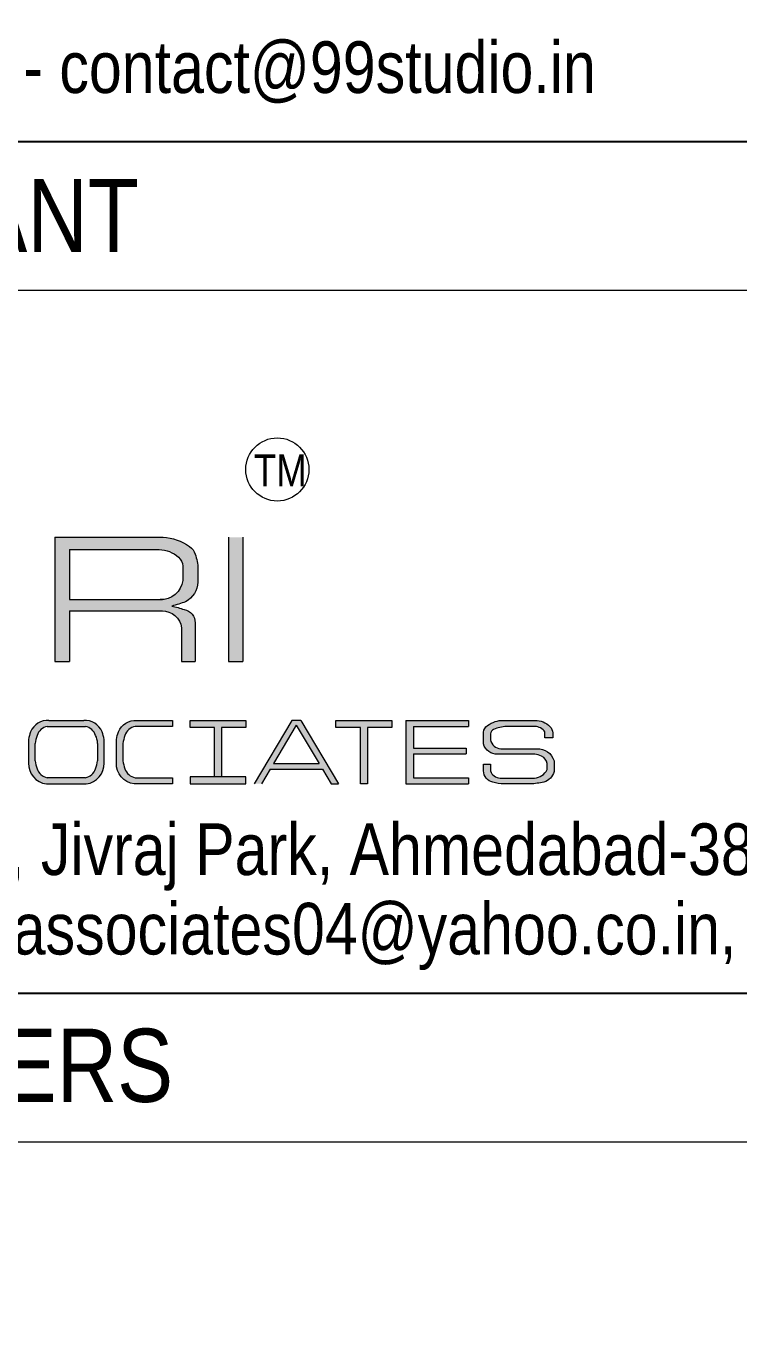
# Model space of a CAD drawing. Header units: millimetres. Extents: x 1112055 to 3390982, y -148532 to 766891.
# Drawn here: x 3046425 to 3050974, y -41687 to -33378 of the extents above; entities that cross this region are included whole.
import ezdxf

# ---------------------------------------------------------------- set-up
doc = ezdxf.new("R2010")
doc.units = ezdxf.units.MM
doc.layers.add('B TITLE BLOCK', color=250, linetype='Continuous', lineweight=0)
doc.layers.add('P_TITLE BLOCK TEXT', color=7, linetype='Continuous', lineweight=9)
doc.layers.add('FORMAT TEXT', color=7, linetype='Continuous')
doc.styles.add('SWINC', font='swissc.ttf')

msp = doc.modelspace()

# ---------------------------------------------------------------- hatches: boundary and pattern name
at = {"layer": 'P_TITLE BLOCK TEXT', "lineweight": 0}
h = msp.add_hatch(color=7, dxfattribs=at)
h.paths.add_polyline_path([(3047468.692326752, -36696.88970966988, -0.1662994059925575), (3047503.979471325, -36745.964072663, -0.0791995366985774), (3047522.074916243, -36839.27700912837), (3047522.074916243, -36924.11396372529, -0.2597704900776225), (3047443.369853972, -37049.10577141088, -0.0146451845304826), (3047355.234151185, -37076.9694123862, -0.0494066516944872), (3047433.830646669, -37099.17102623208, -0.351322737650402), (3047504.542845, -37182.939953657), (3047504.542845, -37430.76526425641), (3047417.751023152, -37430.76526425641), (3047417.751023152, -37215.66608480237, 0.3675094121381071), (3047295.939239869, -37107.3384669982), (3046702.392634102, -37107.3384669982), (3046702.392634102, -37430.76526425641), (3046609.562150728, -37430.76526425641), (3046609.562150728, -36638.2075526796), (3047299.181405221, -36638.2075526796, -0.1432384059828174)])
h.paths.add_polyline_path([(3047274.246251847, -36716.28478557979, -0.1815059090176984), (3047398.103366413, -36764.86815275242, -0.2046130928259839), (3047424.690495719, -36822.19895877039), (3047424.690495719, -36912.70980742948, -0.3961353841263715), (3047280.279044898, -37034.98407943723), (3046702.392634102, -37034.98407943723), (3046702.392634102, -36716.28478557979)], flags=16)
for color, points in [(7, [(3047808.908404621, -36638.2075526796), (3047716.077921248, -36638.2075526796), (3047716.077921248, -37430.76526425641), (3047808.908404621, -37430.76526425641)]), (256, [(3047001.587241145, -38077.500466018), (3047001.587241145, -37927.44117168816, -0.065444553260905), (3047014.744199459, -37878.8122140997, -0.3186236598127411), (3047131.849796981, -37805.56325812814), (3047360.207422178, -37805.56325812814), (3047360.207422178, -37844.46288100061), (3047121.101683662, -37844.46288100061, 0.2644804300768096), (3047055.600691772, -37901.57563146624, 0.0506837276388673), (3047043.494026345, -37952.07403060982), (3047043.494026345, -38063.65766926845, 0.0506837276411283), (3047055.600691772, -38114.15606841179, 0.2644804300830637), (3047121.101683662, -38171.26881887742), (3047360.207422178, -38171.26881887742), (3047360.207422178, -38210.16844174943), (3047115.074953887, -38210.16844174943, -0.3947190252426027)]), (256, [(3048758.39449126, -37805.56325812814), (3048402.229092646, -37805.56325814653), (3048402.229092646, -37850.10792318919), (3048558.039459432, -37850.10792318919), (3048558.039459432, -38210.16844174943), (3048602.584124475, -38210.16844174943), (3048602.584124475, -37850.10792318919), (3048758.39449126, -37850.10792318919)]), (256, [(3049248.838804013, -37805.56325812814), (3048848.996842584, -37805.56325812814), (3048848.996842584, -38210.16844174943), (3049248.838804013, -38210.16844174943), (3049248.838804013, -38171.3121983189), (3048896.387328129, -38171.3121983189), (3048896.387328129, -38018.45285294695), (3049234.021132198, -38018.45285294695), (3049234.021132198, -37982.2084312346), (3048896.387328129, -37982.2084312346), (3048896.387328129, -37843.97271269014), (3049248.838804013, -37843.97271269014)])]:
    msp.add_hatch(color=color, dxfattribs=at).paths.add_polyline_path(points)
h = msp.add_hatch(color=256, dxfattribs=at)
h.paths.add_polyline_path([(3046792.669697324, -37805.56325812814), (3046571.337784751, -37805.56325812814, 0.3186216901171488), (3046454.232515764, -37878.8114259448, 0.0654456625201036), (3046441.075228916, -37927.44117168816), (3046441.075228916, -38077.500466018, 0.3947190252434177), (3046554.562941658, -38210.16844174943), (3046809.444540399, -38210.16844174943, 0.394719025241403), (3046922.932253161, -38077.500466018), (3046922.932253161, -37927.44117168816, 0.0654456625725081), (3046909.774966294, -37878.81142592641, 0.3186216900435543)])
h.paths.add_polyline_path([(3046881.02546796, -37952.07403060982, 0.1047262594535254), (3046868.918802514, -37901.57563146624), (3046868.918986503, -37901.57615728317), (3046868.918660686, -37901.5752261053, 0.2644791230732378), (3046803.417810624, -37844.46288100061), (3046560.589671434, -37844.46288100061, 0.2644804300744661), (3046495.088679561, -37901.57563146624, 0.0506837276411892), (3046482.982014115, -37952.07403060982), (3046482.982014115, -38063.65766926845, 0.0506837276411892), (3046495.088679561, -38114.15606841179, 0.2644804300744662), (3046560.589671434, -38171.26881887742), (3046803.417810624, -38171.26881887742, 0.2644804300768095), (3046868.918802514, -38114.15606841179, 0.0473854188635733), (3046881.02546796, -38063.65766926845)], flags=16)
h = msp.add_hatch(color=256, dxfattribs=at)
h.paths.add_polyline_path([(3047827.481132552, -38165.62377670735), (3047471.315733938, -38165.62377670735), (3047471.315733938, -38210.16844174943), (3047827.481132552, -38210.16844174943)])
h.paths.add_polyline_path([(3047627.126100724, -38165.62377670735), (3047671.670765767, -38165.62377670735), (3047671.670765767, -37850.10792318919), (3047827.481132552, -37850.10792318919), (3047827.481132552, -37805.56325812814), (3047471.315733938, -37805.56325814653), (3047471.315733938, -37850.10792318919), (3047627.126100724, -37850.10792318919)])
h = msp.add_hatch(color=7, dxfattribs=at)
h.paths.add_polyline_path([(3048178.093988544, -37805.56325812814), (3048120.071442311, -37805.56325812814), (3047879.41815547, -38210.16844174943), (3047926.694510742, -38210.16844174943), (3047982.56669066, -38116.23175002147), (3048315.598740197, -38116.23175002147), (3048371.470920116, -38210.16844174943), (3048418.747275387, -38210.16844174943)])
h.paths.add_polyline_path([(3048149.082715438, -37836.27194704594), (3048294.16179246, -38080.19027190669), (3048004.003638398, -38080.19027190669)], flags=16)
h = msp.add_hatch(color=7, dxfattribs=at)
edge = h.paths.add_edge_path()
edge.add_line((3049735.549613261, -37917.73102508196), (3049735.549613261, -37879.62619068382))
edge.add_arc((3049671.140655542, -37921.48305186072), 76.8147815229149, 33.01826321543913, 89.55826277248488)
edge.add_line((3049671.732873899, -37844.67055329309), (3049489.701559396, -37844.67055329309))
edge.add_arc((3049499.429521516, -38068.63035288455), 224.1709728810094, 92.48714741882937, 114.042953728479)
edge.add_arc((3049422.074443904, -37895.23795704033), 34.30593931414464, 114.0429537287296, 173.3691583151027)
edge.add_line((3049387.997985512, -37891.27658657696), (3049387.997985512, -37929.4986072844))
edge.add_arc((3049458.003514411, -37915.41722012103), 71.4076994490433, 191.3730973809636, 266.9893197897211)
edge.add_line((3049454.253031743, -37986.72635992583), (3049684.895864973, -37986.72635992583))
edge.add_arc((3049691.363465373, -38092.62598090038), 106.0969348142399, 15.59350906143601, 93.4948803992956, ccw=False)
edge.add_line((3049793.555293073, -38064.10598916969), (3049793.810300608, -38131.9594608656))
edge.add_arc((3049701.876202039, -38107.91123088847), 95.02734261823448, 286.8361079587402, 345.34095802310895, ccw=False)
edge.add_arc((3049636.261113165, -37822.63564466628), 387.5868967059615, 270.9573158560448, 283.9044309719811, ccw=False)
edge.add_line((3049642.736735312, -38210.16844174943), (3049473.382296087, -38210.16844174943))
edge.add_arc((3049479.319377754, -37907.51396302135), 302.7127060924566, 255.28175512102422, 268.87619010354655, ccw=False)
edge.add_arc((3049422.632735628, -38123.31060696616), 79.59487414992454, 183.4260365920939, 255.28175512137238, ccw=False)
edge.add_line((3049343.180115455, -38128.06719598187), (3049343.180115455, -38085.15911051295))
edge.add_line((3049343.180115455, -38085.15911051889), (3049387.997985502, -38085.15911051889))
edge.add_line((3049387.997985512, -38085.15911051889), (3049387.997985512, -38128.09330039042))
edge.add_arc((3049447.906614858, -38107.91621148949), 63.21517845927948, 198.6134072766293, 234.8504137464769)
edge.add_arc((3049457.058514078, -38094.91830218049), 79.11181036817031, 234.8504137460161, 265.2644397946689)
edge.add_line((3049450.527276525, -38173.76005173604), (3049668.770193989, -38173.76005173604))
edge.add_arc((3049660.934344937, -38075.52648505721), 98.54559429150807, 274.560686205461, 333.2673842340857)
edge.add_line((3049748.946939479, -38119.85500136508), (3049749.446950021, -38080.90669272061))
edge.add_arc((3049688.236635439, -38089.56164777688), 61.81917872066249, 8.048099003074844, 64.756195017174)
edge.add_arc((3049657.729092927, -38154.26502571466), 133.3540462195299, 64.7561950179888, 84.270452264036)
edge.add_line((3049671.042213009, -38021.57718725597), (3049434.267937637, -38021.57718725597))
edge.add_arc((3049430.98523428, -37930.32555857756), 91.31065587454701, 195.9277156251153, 272.06028075499455, ccw=False)
edge.add_line((3049343.180115455, -37955.38343133546), (3049343.180115455, -37880.21212224198))
edge.add_arc((3049409.314520267, -37892.2524472786), 67.22149154335676, 127.42578174403599, 169.6818301060067, ccw=False)
edge.add_arc((3049466.983601903, -37967.61017376943), 162.1135877465242, 88.35670740972648, 127.4257817452478, ccw=False)
edge.add_line((3049471.632522617, -37805.56325812814), (3049672.466433368, -37805.56325812814))
edge.add_arc((3049673.230447749, -37940.04256737373), 134.4814795165388, 45.30042708153161, 90.32550976612902, ccw=False)
edge.add_arc((3049725.996380408, -37886.72036265793), 59.46480693073489, 1.8933564715803755, 45.30042708094601, ccw=False)
edge.add_line((3049785.428722738, -37884.75568762458), (3049785.428722738, -37917.73102508452))
edge.add_line((3049785.428722738, -37917.73102508196), (3049735.549613251, -37917.73102508196))

# ---------------------------------------------------------------- linework, layer by layer
at = {"layer": 'B TITLE BLOCK', "color": 250, "lineweight": 0}
for p, q in [((3055933.873351584, -35063.39427533025), (3040376.632470896, -35063.39427533025)), ((3055933.873351584, -40495.99972096867), (3040376.632470896, -40495.99972096867))]:
    msp.add_line(p, q, dxfattribs=at)
at = {"layer": 'B TITLE BLOCK', "color": 250, "lineweight": 0, "const_width": 12.97195068964479}
for points in [[(3055933.873351584, -28013.76255122061), (3040376.632470896, -28013.76255122061), (3040376.632470896, -34114.12073139662), (3055933.873351584, -34114.12073139662)], [(3055933.873351584, -63787.39914059931), (3040376.632470896, -63787.39914059931), (3040376.632470896, -34114.12073139662), (3055933.873351584, -34114.12073139662)]]:
    msp.add_lwpolyline(points, close=True, dxfattribs=at)
msp.add_lwpolyline([(3040376.632470896, -39546.72617703503), (3055933.873351584, -39546.72617703503)], dxfattribs=at)
at = {"layer": 'P_TITLE BLOCK TEXT', "lineweight": 0}
for p, q in [((3046560.589671434, -37844.46288100189), (3046803.417810624, -37844.46288100189)), ((3046441.075228916, -37927.44117168979), (3046441.075228916, -38077.50046601986)), ((3046482.982014115, -38063.65766926973), (3046482.982014115, -37952.0740306111)), ((3046881.02546796, -37952.0740306111), (3046881.02546796, -38063.65766926973)), ((3046922.932253161, -38077.50046601986), (3046922.932253161, -37927.44117168979)), ((3046554.562941677, -38210.1684417514), (3046809.444540399, -38210.1684417514)), ((3046803.417810624, -38171.26881887882), (3046560.589671434, -38171.26881887882))]:
    msp.add_line(p, q, dxfattribs=at)
at = {"layer": 'P_TITLE BLOCK TEXT', "color": 7, "lineweight": 0}
for points in [[(3046609.562150728, -36638.20755268088), (3046609.562150728, -37430.76526425804)], [(3046609.562150728, -36638.20755268088), (3047299.181405221, -36638.20755268088)], [(3047716.077921248, -36638.20755268088), (3047716.077921248, -37430.76526425804)], [(3047808.908404621, -36638.20755268088), (3047808.908404621, -37430.76526425804)], [(3046702.392634102, -36716.28478558107), (3046702.392634102, -37034.98407943863)], [(3046702.392634102, -36716.28478558107), (3047274.246251847, -36716.28478558107)], [(3047424.690495719, -36822.19895877202), (3047424.690495719, -36912.70980743111)], [(3047522.074916243, -36839.27700914828), (3047522.074916243, -36924.11396372657)], [(3046702.392634102, -37034.98407943863), (3047294.575135032, -37034.98407943863)], [(3046702.392634102, -37107.3384669996), (3046702.392634102, -37430.76526425804)], [(3046702.392634102, -37107.3384669996), (3047295.939239869, -37107.3384669996)], [(3047417.751023152, -37215.66608480377), (3047417.751023152, -37430.76526425804)], [(3046609.562150728, -37430.76526425804), (3046702.392634102, -37430.76526425804)], [(3047417.751023152, -37430.76526425804), (3047504.542845, -37430.76526425804)], [(3047716.077921248, -37430.76526425804), (3047808.908404621, -37430.76526425804)], [(3047716.077921248, -37430.76526425804), (3047808.908404621, -37430.76526425804)], [(3048120.071442311, -37805.56325813), (3047879.41815547, -38210.1684417514)], [(3048149.082715438, -37836.27194704745), (3048004.003638398, -38080.19027190832)], [(3048178.093988544, -37805.56325813), (3048120.071442311, -37805.56325813)], [(3048149.082715438, -37836.27194704745), (3048294.16179246, -38080.19027190832)], [(3048178.093988544, -37805.56325813), (3048418.747275387, -38210.1684417514)], [(3048848.996842584, -37805.56325813), (3049248.838804013, -37805.56325813)], [(3048848.996842584, -37805.56325813), (3048848.996842584, -38210.1684417514)], [(3048896.387328129, -37843.97271269189), (3048896.387328129, -37982.20843123658)], [(3048896.387328129, -37843.97271269189), (3049248.838804013, -37843.97271269189)], [(3049248.838804013, -37805.56325813), (3049248.838804013, -37843.97271269189)], [(3048896.387328129, -37982.20843123658), (3049234.021132198, -37982.20843123658)], [(3048896.387328129, -38018.45285294835), (3048896.387328129, -38171.31219832042)], [(3048896.387328129, -38018.45285294835), (3049234.021132198, -38018.45285294835)], [(3049234.021132198, -37982.20843123658), (3049234.021132198, -38018.45285294835)], [(3047982.56669066, -38116.2317500231), (3047926.694510742, -38210.1684417514)], [(3047982.56669066, -38116.2317500231), (3048315.598740197, -38116.2317500231)], [(3048004.003638398, -38080.19027190832), (3048294.16179246, -38080.19027190832)], [(3048315.598740197, -38116.2317500231), (3048371.470920116, -38210.1684417514)], [(3048371.470920116, -38210.1684417514), (3048418.747275387, -38210.1684417514)], [(3048848.996842584, -38210.1684417514), (3049248.838804013, -38210.1684417514)], [(3048896.387328129, -38171.31219832042), (3049248.838804013, -38171.31219832042)], [(3049248.838804013, -38171.31219832042), (3049248.838804013, -38210.1684417514)]]:
    msp.add_lwpolyline(points, dxfattribs=at)
for points in [[(3047299.181405221, -36638.20755268088, -0.1432384059828174), (3047468.692326752, -36696.88970967128, -0.1662994059925575), (3047503.979471325, -36745.96407266521, -0.0791995367245889), (3047522.074916243, -36839.27700914828, 1.678218886483149)], [(3047274.246251847, -36716.28478558107, -0.1815059090176984), (3047398.103366413, -36764.86815275405, -0.2046130927975971), (3047424.690495719, -36822.19895877202, 10.50997811602303)], [(3047424.690495719, -36912.70980743111, -0.3961353841393621), (3047280.279044898, -37034.98407943863, -0.3062019991474196)], [(3047522.074916243, -36924.11396372657, -0.2597704900776225), (3047443.369853972, -37049.10577141251, -0.0146451845304826), (3047355.234151185, -37076.96941238783, -0.0494066516944872), (3047433.830646669, -37099.17102623371, -0.351322737721068), (3047504.542845, -37182.93995367632), (3047504.542845, -37430.76526425804)], [(3047290.275993307, -37107.3384669996, -0.3803317739883389), (3047417.751023152, -37215.66608480377, -39.10634366962048)], [(3047001.587241145, -38088.80872995757), (3047001.587241145, -37927.44117168979, -0.0654451079201827), (3047014.744363726, -37878.81182000531, -0.3186226749167162), (3047131.849796963, -37805.56325813), (3047360.207422178, -37805.56325813), (3047360.207422178, -37844.46288100189), (3047121.101683662, -37844.46288100189, 0.2644804300768096), (3047055.600691772, -37901.57563146799, 0.0506837276411283), (3047043.494026345, -37952.0740306111), (3047043.494026345, -38063.65766926973, 0.0506837276411283), (3047055.600691772, -38114.15606841342, 0.2644804300768096), (3047121.101683662, -38171.26881887882), (3047360.207422178, -38171.26881887882), (3047360.207422178, -38210.1684417514), (3047115.074953887, -38210.1684417514, -0.3947190252579334), (3047001.587241145, -38077.50046601986)]]:
    msp.add_lwpolyline(points, format="xyb", dxfattribs=at)
at = {"layer": 'P_TITLE BLOCK TEXT', "lineweight": 0}
for points in [[(3046571.337784751, -37805.56325813), (3046792.669697324, -37805.56325813)], [(3047627.126100724, -37850.10792319047), (3047471.315733938, -37850.10792319047), (3047471.315733938, -37805.56325813), (3047827.481132552, -37805.56325813), (3047827.481132552, -37850.10792319047), (3047671.670765767, -37850.10792319047)], [(3047671.670765767, -37850.10792319047), (3047671.670765767, -38165.62377670886), (3047627.126100724, -38165.62377670886), (3047627.126100724, -37850.10792319047)], [(3048558.039459432, -37850.10792319047), (3048402.229092646, -37850.10792319047), (3048402.229092646, -37805.56325813), (3048758.39449126, -37805.56325813), (3048758.39449126, -37850.10792319047), (3048602.584124475, -37850.10792319047)], [(3048602.584124475, -37850.10792319047), (3048602.584124475, -38210.1684417514), (3048558.039459432, -38210.1684417514), (3048558.039459432, -37850.10792319047)], [(3047827.481132552, -38165.62377670886), (3047471.315733938, -38165.62377670886), (3047471.315733938, -38210.1684417514), (3047827.481132552, -38210.1684417514), (3047827.481132552, -38165.62377670886), (3047671.670765767, -38165.62377670886)]]:
    msp.add_lwpolyline(points, dxfattribs=at)
at = {"layer": 'P_TITLE BLOCK TEXT', "color": 7, "lineweight": 0}
msp.add_lwpolyline([(3049735.549613261, -37917.73102508382), (3049735.549613261, -37879.62619069954, 0.2518321425504549), (3049671.732873899, -37844.67055329472), (3049489.701559397, -37844.67055329472, 0.0943332803251045), (3049408.09747011, -37863.90839151702, 0.2648005950274), (3049387.997985512, -37891.27658657824), (3049387.997985512, -37929.49860728801, 0.342455608626355), (3049454.253031743, -37986.72635992746), (3049684.895864974, -37986.72635992746, -0.3536343318604639), (3049793.555293073, -38064.10598917144), (3049793.810300613, -38131.95946087422, -0.2609690833415413), (3049729.39945069, -38198.86543160015, -0.0565526202682377), (3049642.736735312, -38210.1684417514), (3049473.382296077, -38210.1684417514, -0.0593865794242292), (3049402.410388966, -38200.29372644589, -0.324223828793496), (3049343.180115455, -38128.0671959835), (3049343.180115455, -38085.15911052098), (3049387.997985512, -38085.15911052098), (3049387.997985512, -38128.09330039904, 0.1594446921200951), (3049411.512808573, -38159.60421447597, 0.1334907776809275), (3049450.527276525, -38173.7600517379), (3049668.770193974, -38173.7600517379, 0.2619100095917326), (3049748.946939479, -38119.85500136636), (3049749.446950019, -38080.90669272527, 0.2526122615055632), (3049714.600718975, -38033.64612259391, 0.085353380822099), (3049671.042213009, -38021.5771872576), (3049434.267937636, -38021.5771872576, -0.3449747456290864), (3049343.180115455, -37955.38343133709), (3049343.180115455, -37880.21212223558, -0.1864948836794344), (3049368.46178501, -37838.86908893964, -0.172141735516322), (3049471.632522617, -37805.56325813), (3049672.466433366, -37805.56325813, -0.1990261439851543), (3049767.823295538, -37844.45249739791, -0.1916967583265429), (3049785.428722738, -37884.75568762609), (3049785.428722738, -37917.73102508382)], format="xyb", close=True, dxfattribs=at)
at = {"layer": 'P_TITLE BLOCK TEXT', "lineweight": 0}
msp.add_circle((3048028.154121091, -36205.41044083472), 201.2078842297046, dxfattribs=at)
for centre, radius, start, end in [((3046632.622043334, -37953.17137405953), 193.2672383677696, 157.3716577019935, 172.3493392638422), ((3046564.423214988, -37924.74352931081), 119.3806865146588, 86.67955078196634, 157.3715793626154), ((3046578.04867436, -37930.60310485821), 87.89172286366022, 101.4575682778663, 160.7151990461848), ((3046799.584267086, -37924.74352931081), 119.3806865146367, 22.62842064815876, 93.3204492714981), ((3046785.958807715, -37930.60310485821), 87.89172286316024, 19.28480095381519, 78.5424317221337), ((3046731.385438742, -37953.17137405953), 193.2672383688159, 7.650660736157764, 22.62834230108488), ((3046737.481343093, -37986.3881559393), 256.8021955659406, 160.7151990461848, 172.321122635206), ((3046755.74570221, -37955.40859925073), 125.3241359629238, 1.524680447716267, 25.43899791873428), ((3046568.754285704, -38083.15459797975), 127.8041891017386, 177.4643736618771, 263.6247444613483), ((3046737.481343093, -38029.34354394198), 256.8021955660207, 187.678877364794, 199.2848009538152), ((3046578.04867436, -38085.12859504101), 87.8917228633955, 199.2848009538152, 258.5424317221337), ((3046785.958807715, -38085.12859504101), 87.8917228625415, 281.4575682778663, 340.7151990461849), ((3046795.253196373, -38083.15459797975), 127.804189101171, 276.3752555386516, 2.535626338122932), ((3046609.146632534, -38025.17691938685), 274.588545398763, 341.0922504289671, 351.9440711994588)]:
    msp.add_arc(centre, radius, start, end, dxfattribs=at)

# ---------------------------------------------------------------- texts
at = {"layer": 'FORMAT TEXT', "lineweight": 0, "style": 'SWINC'}
for s, p in [('SERVICES CONSULTANT', (3040671.275880259, -34819.66448007374)), ('STRUCTURAL ENGINEERS', (3040473.491703077, -40238.78957484804))]:
    msp.add_text(s, height=466.7172264204345, dxfattribs=at).set_placement(p)
at = {"layer": 'P_TITLE BLOCK TEXT', "lineweight": 0, "style": 'SWINC'}
for s, height, p in [('TM', 204.5872188620418, (3047878.049249928, -36314.00468510053)), ('2, Palkhi Society, Nr. SBI, Vejalpur, Jivraj Park, Ahmedabad-380051', 329.2106635860981, (3040503.824671263, -38791.83713371646)), ('E-mail : jhaveriassociates04@yahoo.co.in,', 329.2106635860981, (3043845.930579544, -39298.49463386428))]:
    msp.add_text(s, height=height, dxfattribs=at).set_placement(p)
at = {"layer": 'P_TITLE BLOCK TEXT', "lineweight": 0, "insert": (3041166.047889891, -33899.60500320468), "char_height": 329.2106635860981, "width": 9569.493382031238, "attachment_point": 7, "style": 'SWINC'}
msp.add_mtext('\\A1;\\pxql;Ph._079-4002-8361/62 - Email - contact@99studio.in   ', dxfattribs=at)

doc.saveas('drawing.dxf')
